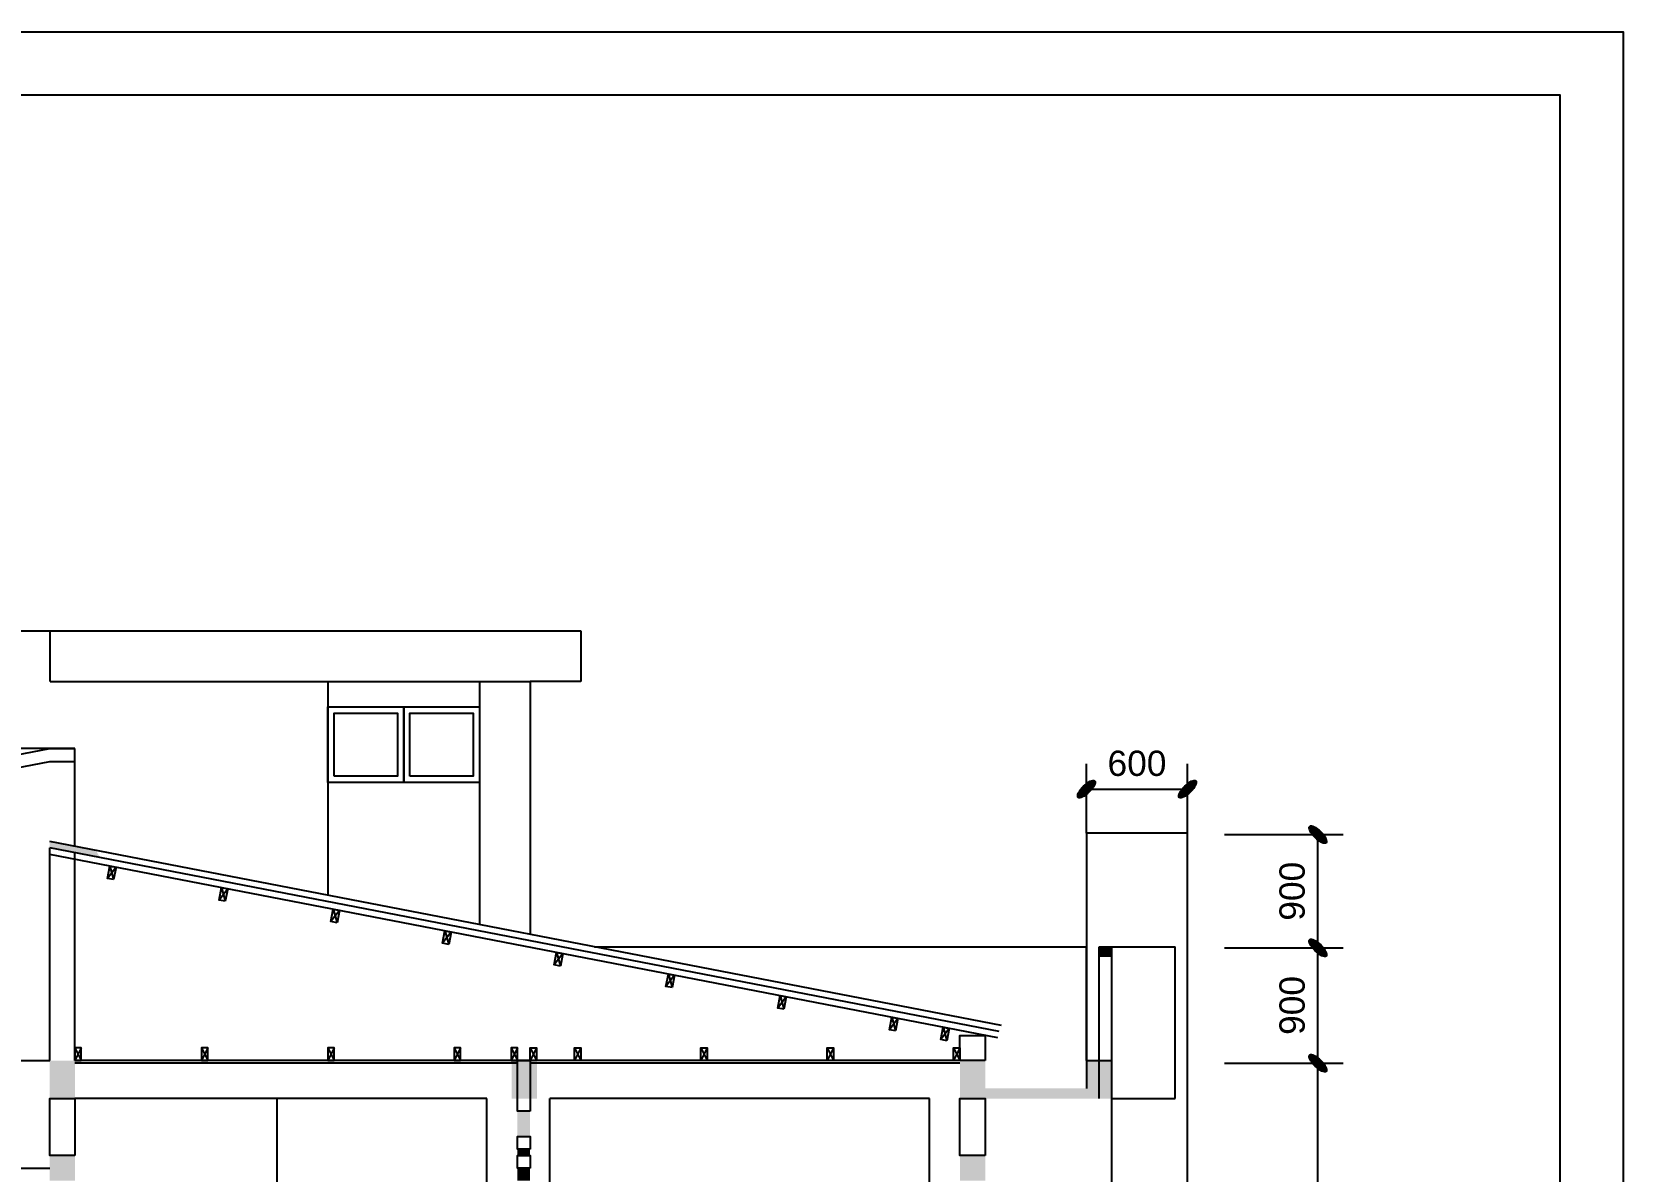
# Model space of a CAD drawing. Extents: x 5324 to 86020, y 1640 to 57560.
# Drawn here: x 73433 to 86020, y 48543 to 57560 of the extents above; entities that cross this region are included whole.
import ezdxf

# ---------------------------------------------------------------- set-up
doc = ezdxf.new("R2010")
doc.units = 0
doc.layers.get('0').update_dxf_attribs({"linetype": 'CONTINUOUS'})
doc.layers.get('DEFPOINTS').update_dxf_attribs({"linetype": 'CONTINUOUS'})
for name, color, linetype in [('BAO', 3, 'CONTINUOUS'), ('CUA', 4, 'CONTINUOUS'), ('DIM', 6, 'CONTINUOUS'), ('MAT_CAT', 5, 'CONTINUOUS'), ('mc1', 7, 'CONTINUOUS'), ('TUONG', 35, 'CONTINUOUS')]:
    doc.layers.add(name, color=color, linetype=linetype)
doc.styles.add('VNI-HELVE', font='VHELVEN.TTF')
doc.dimstyles.new('DIM100S', dxfattribs={"dimtxt": 200, "dimasz": 130, "dimexe": 200, "dimexo": 0, "dimgap": 100, "dimtad": 1, "dimdec": 0, "dimrnd": 50, "dimzin": 0, "dimdsep": 46, "dimtxsty": 'VNI-HELVE', "dimblk1": 'ARCHTICK', "dimblk2": 'ARCHTICK', "dimsah": 1, "dimcen": 0, "dimclrd": 6, "dimclre": 6, "dimclrt": 6, "dimadec": 0, "dimazin": 0, "dimtfac": 1, "dimtdec": 0, "dimtofl": 0, "dimtmove": 0, "dimatfit": 3, "dimfxl": 0, "dimtolj": 1, "dimtzin": 0, "dimarcsym": 0})

# ---------------------------------------------------------------- blocks, each defined once
blk = doc.blocks.new('xg')
at = {"layer": 'mc1', "color": 4, "linetype": 'ByBlock'}
for p, q in [((0, 0), (-50, -100)), ((-50, 0), (0, -100))]:
    blk.add_line(p, q, dxfattribs=at)
blk.add_lwpolyline([(-50, -100), (0, -100), (0, 0), (-50, 0)], close=True, dxfattribs=at)
blk = doc.blocks.new('_ArchTick')
h = blk.add_hatch(color=256)
edge = h.paths.add_edge_path()
edge.add_ellipse((0, 0), major_axis=(0.5, 0.5), ratio=0.348148, start_angle=0, end_angle=360)
blk.add_ellipse((0, 0), major_axis=(0.5, 0.5), ratio=0.348148)
blk = doc.blocks.new('*D177')
at = {"color": 6, "linetype": 'ByBlock'}
for p, q in [((73774, 51888), (72628, 51888)), ((72828, 51888), (72828, 49418)), ((73574, 49418), (72628, 49418))]:
    blk.add_line(p, q, dxfattribs=at)
at = {"layer": 'DEFPOINTS', "color": 0, "linetype": 'ByBlock'}
for p in [(73774, 51888), (72828, 49418), (73574, 49418)]:
    blk.add_point(p, dxfattribs=at)
at = {"color": 6, "linetype": 'ByBlock', "xscale": 130, "yscale": 130, "zscale": 130}
for p, rotation in [((72828, 51888), 90), ((72828, 49418), 270)]:
    blk.add_blockref('_ArchTick', p, dxfattribs=dict(at, rotation=rotation))
at = {"color": 6, "linetype": 'ByBlock', "insert": (72626, 50653), "char_height": 200, "attachment_point": 5, "rotation": 90, "style": 'VNI-HELVE'}
blk.add_mtext('\\A1;2450', dxfattribs=at)
blk = doc.blocks.new('*D179')
at = {"color": 6, "linetype": 'ByBlock'}
for p, q in [((82867, 49398), (83805, 49398)), ((83605, 46268), (83605, 49398)), ((82867, 46268), (83805, 46268))]:
    blk.add_line(p, q, dxfattribs=at)
at = {"layer": 'DEFPOINTS', "color": 0, "linetype": 'ByBlock'}
for p in [(82867, 49398), (83605, 49398), (82867, 46268)]:
    blk.add_point(p, dxfattribs=at)
at = {"color": 6, "linetype": 'ByBlock', "xscale": 130, "yscale": 130, "zscale": 130}
for p, rotation in [((83605, 49398), 90), ((83605, 46268), 270)]:
    blk.add_blockref('_ArchTick', p, dxfattribs=dict(at, rotation=rotation))
at = {"color": 6, "linetype": 'ByBlock', "insert": (83402, 47833), "char_height": 200, "attachment_point": 5, "rotation": 90, "style": 'VNI-HELVE'}
blk.add_mtext('\\A1;3000', dxfattribs=at)
blk = doc.blocks.new('*D180')
at = {"color": 6, "linetype": 'ByBlock'}
for p, q in [((82867, 50311), (83805, 50311)), ((83605, 49398), (83605, 50311)), ((82867, 49398), (83805, 49398))]:
    blk.add_line(p, q, dxfattribs=at)
at = {"layer": 'DEFPOINTS', "color": 0, "linetype": 'ByBlock'}
for p in [(82867, 50311), (83605, 50311), (82867, 49398)]:
    blk.add_point(p, dxfattribs=at)
at = {"color": 6, "linetype": 'ByBlock', "xscale": 130, "yscale": 130, "zscale": 130}
for p, rotation in [((83605, 50311), 90), ((83605, 49398), 270)]:
    blk.add_blockref('_ArchTick', p, dxfattribs=dict(at, rotation=rotation))
at = {"color": 6, "linetype": 'ByBlock', "insert": (83402, 49855), "char_height": 200, "attachment_point": 5, "rotation": 90, "style": 'VNI-HELVE'}
blk.add_mtext('\\A1;900', dxfattribs=at)
blk = doc.blocks.new('*D181')
at = {"color": 6, "linetype": 'ByBlock'}
for p, q in [((82867, 51207), (83805, 51207)), ((83605, 50311), (83605, 51207)), ((82867, 50311), (83805, 50311))]:
    blk.add_line(p, q, dxfattribs=at)
at = {"layer": 'DEFPOINTS', "color": 0, "linetype": 'ByBlock'}
for p in [(82867, 51207), (83605, 51207), (82867, 50311)]:
    blk.add_point(p, dxfattribs=at)
at = {"color": 6, "linetype": 'ByBlock', "xscale": 130, "yscale": 130, "zscale": 130}
for p, rotation in [((83605, 51207), 90), ((83605, 50311), 270)]:
    blk.add_blockref('_ArchTick', p, dxfattribs=dict(at, rotation=rotation))
at = {"color": 6, "linetype": 'ByBlock', "insert": (83402, 50759), "char_height": 200, "attachment_point": 5, "rotation": 90, "style": 'VNI-HELVE'}
blk.add_mtext('\\A1;900', dxfattribs=at)
blk = doc.blocks.new('*D184')
at = {"color": 6, "linetype": 'ByBlock'}
for p, q in [((81774, 51218), (81774, 51767)), ((82574, 51218), (82574, 51767)), ((81774, 51567), (82574, 51567))]:
    blk.add_line(p, q, dxfattribs=at)
at = {"layer": 'DEFPOINTS', "color": 0, "linetype": 'ByBlock'}
for p in [(82574, 51567), (81774, 51218), (82574, 51218)]:
    blk.add_point(p, dxfattribs=at)
at = {"color": 6, "linetype": 'ByBlock', "xscale": 130, "yscale": 130, "zscale": 130, "rotation": 180}
blk.add_blockref('_ArchTick', (81774, 51567), dxfattribs=at)
at = {"color": 6, "linetype": 'ByBlock', "xscale": 130, "yscale": 130, "zscale": 130}
blk.add_blockref('_ArchTick', (82574, 51567), dxfattribs=at)
at = {"color": 6, "linetype": 'ByBlock', "insert": (82174, 51770), "char_height": 200, "attachment_point": 5, "style": 'VNI-HELVE'}
blk.add_mtext('\\A1;600', dxfattribs=at)

msp = doc.modelspace()

# ---------------------------------------------------------------- linework, layer by layer
at = {"layer": 'BAO', "color": 3, "linetype": 'Continuous'}
for p, q in [((73573.9, 51888), (73773.9, 51888)), ((73573.9, 51786.2), (73773.9, 51786.2)), ((81101.3, 49695.6), (73573.9, 51152.6))]:
    msp.add_line(p, q, dxfattribs=at)
for points in [[(77030.5, 47618.4), (77030.5, 49118.4)], [(77530.5, 45968.4), (77530.5, 49118.4)], [(80532.6, 45968.4), (80532.6, 49118.4)], [(81974.3, 49118.4), (82475.6, 49118.4)]]:
    msp.add_lwpolyline(points, dxfattribs=at)
at = {"layer": 'CUA', "color": 4}
for points in [[(75773.9, 51618.4), (75773.9, 52218.4), (76373.9, 52218.4), (76373.9, 51618.4)], [(75823.9, 51668.4), (75823.9, 52168.4), (76323.9, 52168.4), (76323.9, 51668.4)], [(76373.9, 51618.4), (76373.9, 52218.4), (76973.9, 52218.4), (76973.9, 51618.4)], [(76423.9, 51668.4), (76423.9, 52168.4), (76923.9, 52168.4), (76923.9, 51668.4)]]:
    msp.add_lwpolyline(points, close=True, dxfattribs=at)
at = {"layer": 'MAT_CAT', "color": 5, "linetype": 'Continuous'}
for points in [[(81874.3, 50247.5), (81974.3, 50247.5)], [(81774.3, 49418.4), (81974.3, 49418.4)]]:
    msp.add_lwpolyline(points, dxfattribs=at)
for points in [[(81874.3, 50247.5), (81974.3, 50247.5), (81874.3, 50318.4), (81974.3, 50318.4)], [(81573.9, 49118.4), (81974.3, 49118.4), (81573.9, 49198.4), (81974.3, 49198.4)], [(77373.9, 48668.4), (77373.9, 48718.4), (77273.9, 48668.4), (77273.9, 48718.4)]]:
    msp.add_solid(points, dxfattribs=at)
at = {"layer": 'mc1', "color": 5, "linetype": 'ByBlock'}
msp.add_line((81083.4, 49648.2), (73573.9, 51101.6), dxfattribs=at)
at = {"layer": 'mc1', "color": 4, "linetype": 'ByBlock'}
for p, q in [((81073.9, 49599.1), (73573.9, 51050.7)), ((80773.9, 49418.4), (73773.9, 49418.4)), ((77273.9, 49398.4), (73773.9, 49398.4)), ((80773.9, 49398.4), (77373.9, 49398.4))]:
    msp.add_line(p, q, dxfattribs=at)
at = {"layer": 'mc1', "color": 5, "linetype": 'ByBlock'}
for points in [[(73573.9, 51101.6), (73573.9, 51152.6), (73973.9, 51024.2), (73938.5, 51082)], [(73573.9, 49418.4), (73773.9, 49418.4), (73573.9, 49118.4), (73773.9, 49118.4)], [(73573.9, 49418.4), (73773.9, 49418.4), (73573.9, 49118.4), (73773.9, 49118.4)], [(77227.6, 49418.4), (77427.6, 49418.4), (77227.6, 49118.4), (77427.6, 49118.4)], [(80973.9, 49418.4), (80773.9, 49418.4), (80973.9, 49118.4), (80773.9, 49118.4)], [(80773.9, 49418.4), (80973.9, 49418.4), (80773.9, 49118.4), (80973.9, 49118.4)], [(81974.3, 49418.4), (81774.3, 49418.4), (81974.3, 49118.4), (81774.3, 49118.4)], [(81773.9, 49118.4), (81773.9, 49198.4), (80973.9, 49118.4), (80973.9, 49198.4)], [(77373.9, 48818.4), (77373.9, 49018.4), (77273.9, 48818.4), (77273.9, 49018.4)], [(73773.9, 48668.4), (73573.9, 48668.4), (73773.9, 48468.4), (73573.9, 48468.4)], [(80973.9, 48668.4), (80773.9, 48668.4), (80973.9, 48468.4), (80773.9, 48468.4)], [(77373.9, 48568.4), (77273.9, 48568.4), (77373.9, 48468.4), (77273.9, 48468.4)]]:
    msp.add_solid(points, dxfattribs=at)
at = {"layer": 'TUONG', "color": 3}
for p, q in [((69573.9, 52818.4), (73491.5, 52818.4)), ((73491.5, 52818.4), (77456.2, 52818.4)), ((73578.2, 52418.4), (73578.2, 52818.4)), ((77456.2, 52818.4), (77773.9, 52818.4)), ((77773.9, 52818.4), (77773.9, 52418.4)), ((73578.2, 52418.4), (77373.9, 52418.4)), ((77373.9, 52418.4), (77373.9, 50418.4)), ((77773.9, 52418.4), (77373.9, 52418.4)), ((62265.7, 49699.4), (73573.9, 51888)), ((73773.9, 51113.8), (73773.9, 51888)), ((82573.9, 51218.4), (81774.3, 51218.4)), ((82573.9, 42968.4), (82573.9, 51218.4)), ((81974.3, 47368.4), (81974.3, 49198.4)), ((70123.9, 48568.4), (73573.9, 48568.4))]:
    msp.add_line(p, q, dxfattribs=at)
at = {"layer": 'TUONG', "color": 3, "linetype": 'ByBlock'}
for p, q in [((75773.9, 52418.4), (75773.9, 50726.7)), ((76973.9, 52418.4), (76973.9, 50494.5)), ((70123.9, 51118.4), (73573.9, 51786.2)), ((81774.3, 51218.4), (81774.3, 49198.4)), ((73573.9, 49418.4), (73573.9, 51101.6)), ((73773.9, 49418.4), (73773.9, 51062.9)), ((77883.4, 50318.4), (81774.3, 50318.4)), ((81673.9, 50318.4), (81773.9, 50318.4)), ((81774.3, 49418.4), (81774.3, 50318.4)), ((81874.3, 49118.4), (81874.3, 50318.4)), ((81874.3, 50318.4), (81973.9, 50318.4)), ((81974.3, 49118.4), (81974.3, 50318.4)), ((81974.3, 50318.4), (82475.6, 50318.4)), ((82475.6, 49118.4), (82475.6, 50318.4)), ((77030.5, 49118.4), (73773.9, 49118.4)), ((75373.9, 46268.4), (75373.9, 49118.4)), ((80532.6, 49118.4), (77530.5, 49118.4))]:
    msp.add_line(p, q, dxfattribs=at)
for points in [[(86019.7, 1639.6), (5323.7, 1639.6), (5323.7, 57560.3), (86019.7, 57560.3)], [(85519.7, 2139.6), (5823.7, 2139.6), (5823.7, 57060.3), (85519.7, 57060.3)], [(80973.9, 49418.4), (80773.9, 49418.4), (80773.9, 49618.4), (80973.9, 49618.4)], [(77373.9, 49018.4), (77273.9, 49018.4), (77273.9, 49418.4), (77373.9, 49418.4)], [(73773.9, 48668.4), (73573.9, 48668.4), (73573.9, 49118.4), (73773.9, 49118.4)], [(80973.9, 48668.4), (80773.9, 48668.4), (80773.9, 49118.4), (80973.9, 49118.4)], [(77373.9, 48718.4), (77273.9, 48718.4), (77273.9, 48818.4), (77373.9, 48818.4)], [(77373.9, 48568.4), (77273.9, 48568.4), (77273.9, 48668.4), (77373.9, 48668.4)]]:
    msp.add_lwpolyline(points, close=True, dxfattribs=at)

# ---------------------------------------------------------------- block references
at = {"layer": 'mc1', "color": 4, "linetype": 'ByBlock', "xscale": -1, "rotation": 349.0459373566014}
for p in [(74049.4, 50958.6), (74049.4, 50958.6), (74933.1, 50787.6), (75816.7, 50616.6), (76700.3, 50445.6), (77583.9, 50274.6), (78467.5, 50103.5), (79351.1, 49932.5), (80234.7, 49761.5), (80640.7, 49682.9)]:
    msp.add_blockref('xg', p, dxfattribs=at)
at = {"layer": 'mc1', "color": 4, "linetype": 'ByBlock'}
for p in [(73823.9, 49518.4), (73823.9, 49518.4), (74823.9, 49518.4), (75823.9, 49518.4), (76823.9, 49518.4), (77273.9, 49518.4)]:
    msp.add_blockref('xg', p, dxfattribs=at)
at = {"layer": 'mc1', "color": 4, "linetype": 'ByBlock', "xscale": -1}
for p in [(77373.9, 49518.4), (77723.9, 49518.4), (78723.9, 49518.4), (79723.9, 49518.4), (80723.9, 49518.4)]:
    msp.add_blockref('xg', p, dxfattribs=at)

# ---------------------------------------------------------------- dimensions: what is measured, and where the dimension line sits
at = {"layer": 'DIM', "color": 6, "linetype": 'Continuous'}
for base, p1, p2, picture, middle in [((72828.3, 49418.4), (73773.9, 51888), (73573.9, 49418.4), '*D177', (72625.6, 50653.2)), ((83604.9, 51207.3), (82867.1, 50310.9), (82867.1, 51207.3), '*D181', (83402.1, 50759.1)), ((83604.9, 50310.9), (82867.1, 49398.2), (82867.1, 50310.9), '*D180', (83402.1, 49854.5))]:
    dim = msp.add_linear_dim(base=base, p1=p1, p2=p2, angle=90, dimstyle='DIM100S', dxfattribs=at)
    dim.commit()
    dim.dimension.update_dxf_attribs({"geometry": picture, "text_midpoint": middle})
dim = msp.add_linear_dim(base=(82573.9, 51567.3), p1=(81774.3, 51218.4), p2=(82573.9, 51218.4), text='600', dimstyle='DIM100S', dxfattribs=at)
dim.commit()
dim.dimension.update_dxf_attribs({"geometry": '*D184', "text_midpoint": (82174.1, 51770.1)})
dim = msp.add_linear_dim(base=(83604.9, 49398.2), p1=(82867.1, 46268.4), p2=(82867.1, 49398.2), angle=90, text='3000', dimstyle='DIM100S', dxfattribs=at)
dim.commit()
dim.dimension.update_dxf_attribs({"geometry": '*D179', "text_midpoint": (83402.1, 47833.3)})

doc.saveas('drawing.dxf')
